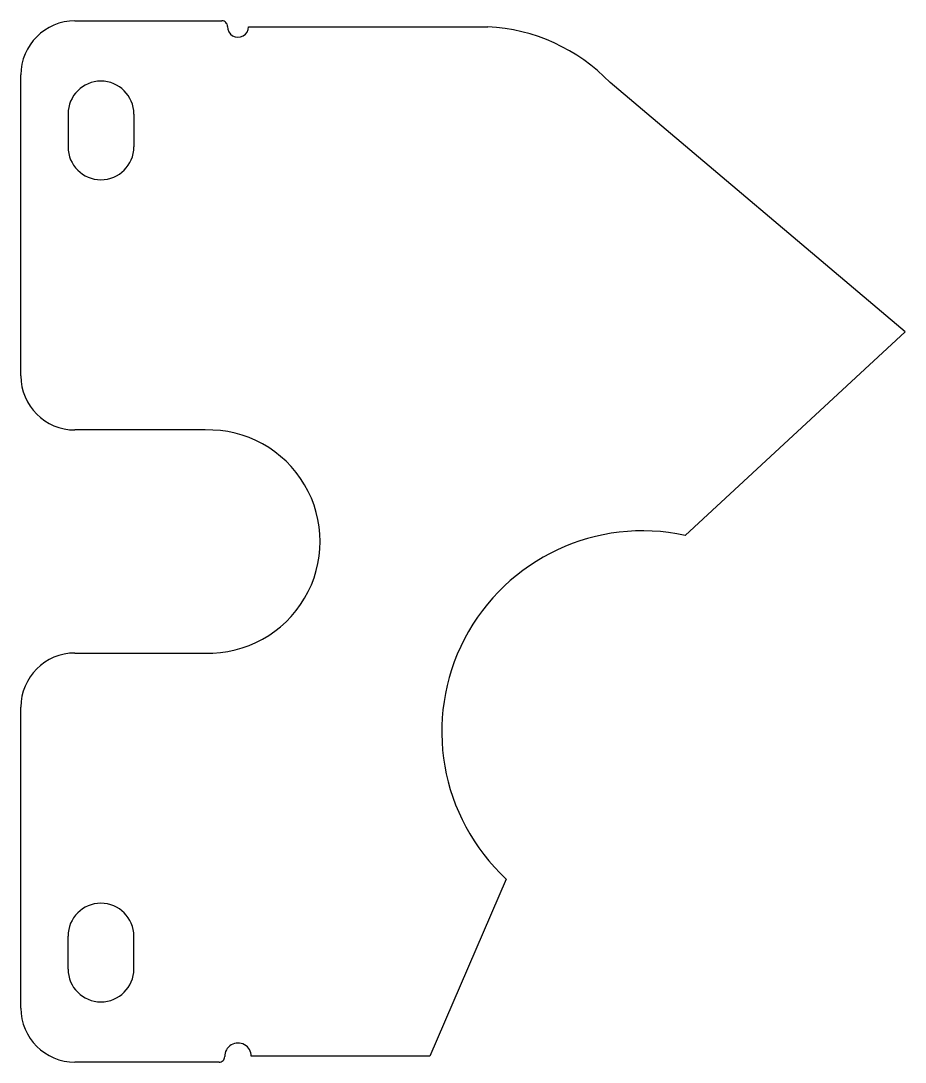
# Model space of a CAD drawing. Extents: x 250 to 411, y 22 to 212.
import ezdxf

# ---------------------------------------------------------------- set-up
doc = ezdxf.new("R2010")
doc.units = 0
doc.header["$MEASUREMENT"] = 0
doc.layers.get('0').update_dxf_attribs({"linetype": 'CONTINUOUS'})

msp = doc.modelspace()

# ---------------------------------------------------------------- linework, layer by layer
for p, q in [((259.89, 211.75), (286.7, 211.75)), ((291.56, 210.68), (335.19, 210.68, -7.54)), ((250.02, 146.97), (250.02, 201.88)), ((411.32, 155.01, -15.92), (357.49, 200.5, -10.84)), ((258.63, 194.75), (258.63, 188.75)), ((270.63, 194.75), (270.63, 188.75)), ((411.32, 155.01, -15.92), (371.21, 117.86, -15.92)), ((283.67, 137.1), (259.89, 137.1)), ((259.89, 96.4), (283.67, 96.4)), ((250.02, 31.62), (250.02, 86.53)), ((338.57, 55.17, -15.92), (324.63, 22.83, -15.92)), ((258.63, 38.75), (258.63, 44.75)), ((270.63, 38.75), (270.63, 44.75)), ((324.63, 22.83), (292.05, 22.83)), ((286.2, 21.75), (259.89, 21.75))]:
    msp.add_line(p, q)
for centre, radius, start, end in [((259.89, 201.88), 9.87, 90, 180), ((286.7, 210.75), 1, 358.6024, 90), ((289.63, 210.68), 1.93, 178.6024, 0), ((333.46, 177.38, -7.54), 33.35, 43.9001, 87.0264), ((264.63, 194.75), 6, 0, 180), ((264.63, 188.75), 6, 180, 0), ((259.89, 146.97), 9.87, 180, 270), ((284.24, 116.75), 20.36, 268.3841, 91.6159), ((363.43, 82.07, -15.92), 36.63, 77.7346, 227.2547), ((259.89, 86.53), 9.87, 90, 180), ((264.63, 44.75), 6, 0, 180), ((264.63, 38.75), 6, 180, 0), ((259.89, 31.62), 9.87, 180, 270), ((289.63, 22.83), 2.42, 0, 181.2877), ((286.2, 22.75), 1, 270, 1.2877)]:
    msp.add_arc(centre, radius, start, end)

doc.saveas('drawing.dxf')
